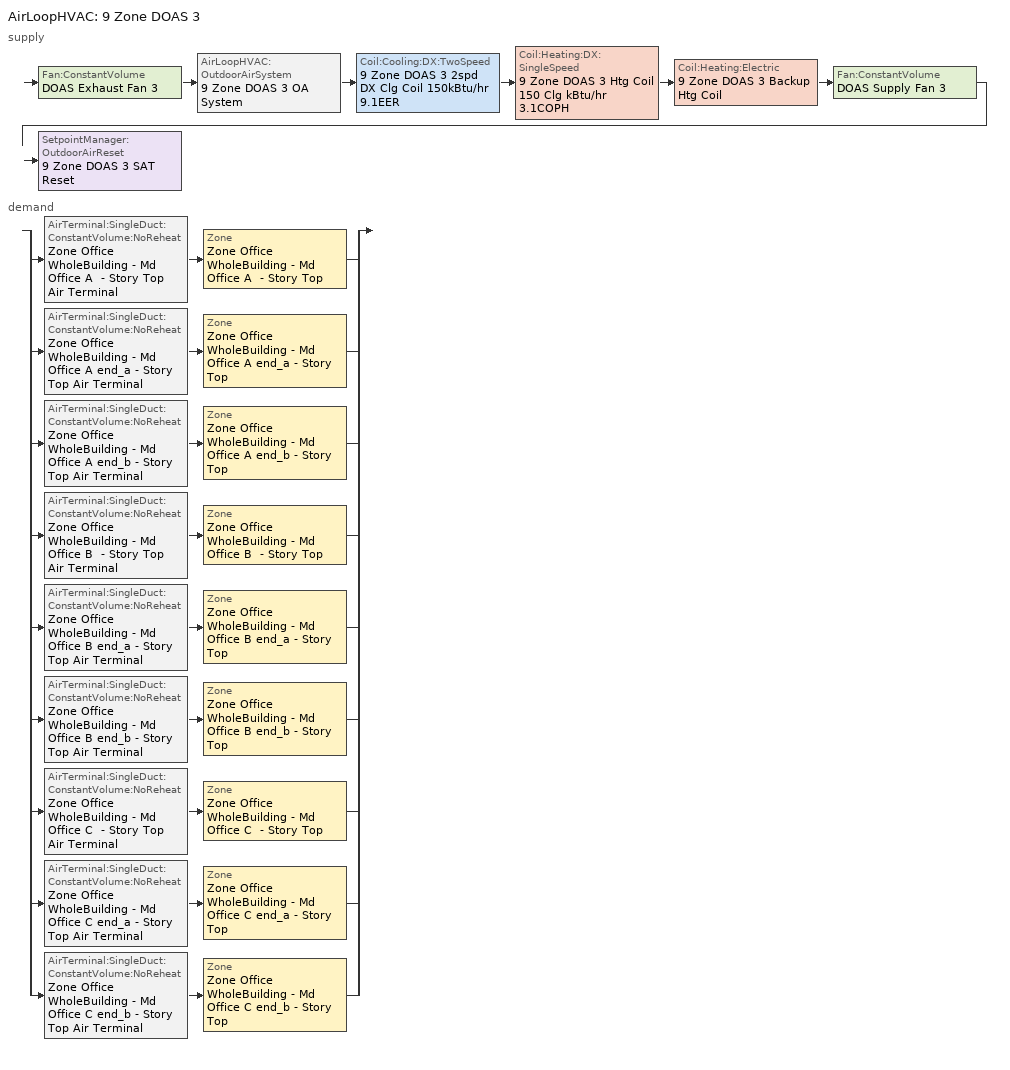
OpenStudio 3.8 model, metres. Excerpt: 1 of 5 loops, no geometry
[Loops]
AirLoopHVAC '9 Zone DOAS 3'
 supply: Fan:ConstantVolume 'DOAS Exhaust Fan 3' > AirLoopHVAC:OutdoorAirSystem '9 Zone DOAS 3 OA System' > Coil:Cooling:DX:TwoSpeed '9 Zone DOAS 3 2spd DX Clg Coil 150kBtu/hr 9.1EER' > Coil:Heating:DX:SingleSpeed '9 Zone DOAS 3 Htg Coil 150 Clg kBtu/hr 3.1COPH' > Coil:Heating:Electric '9 Zone DOAS 3 Backup Htg Coil' > Fan:ConstantVolume 'DOAS Supply Fan 3' > SetpointManager:OutdoorAirReset '9 Zone DOAS 3 SAT Reset'
 demand: split
  | AirTerminal:SingleDuct:ConstantVolume:NoReheat 'Zone Office WholeBuilding - Md Office A  - Story Top Air Terminal' > Zone 'Zone Office WholeBuilding - Md Office A  - Story Top'
  | AirTerminal:SingleDuct:ConstantVolume:NoReheat 'Zone Office WholeBuilding - Md Office A end_a - Story Top Air Terminal' > Zone 'Zone Office WholeBuilding - Md Office A end_a - Story Top'
  | AirTerminal:SingleDuct:ConstantVolume:NoReheat 'Zone Office WholeBuilding - Md Office A end_b - Story Top Air Terminal' > Zone 'Zone Office WholeBuilding - Md Office A end_b - Story Top'
  | AirTerminal:SingleDuct:ConstantVolume:NoReheat 'Zone Office WholeBuilding - Md Office B  - Story Top Air Terminal' > Zone 'Zone Office WholeBuilding - Md Office B  - Story Top'
  | AirTerminal:SingleDuct:ConstantVolume:NoReheat 'Zone Office WholeBuilding - Md Office B end_a - Story Top Air Terminal' > Zone 'Zone Office WholeBuilding - Md Office B end_a - Story Top'
  | AirTerminal:SingleDuct:ConstantVolume:NoReheat 'Zone Office WholeBuilding - Md Office B end_b - Story Top Air Terminal' > Zone 'Zone Office WholeBuilding - Md Office B end_b - Story Top'
  | AirTerminal:SingleDuct:ConstantVolume:NoReheat 'Zone Office WholeBuilding - Md Office C  - Story Top Air Terminal' > Zone 'Zone Office WholeBuilding - Md Office C  - Story Top'
  | AirTerminal:SingleDuct:ConstantVolume:NoReheat 'Zone Office WholeBuilding - Md Office C end_a - Story Top Air Terminal' > Zone 'Zone Office WholeBuilding - Md Office C end_a - Story Top'
  | AirTerminal:SingleDuct:ConstantVolume:NoReheat 'Zone Office WholeBuilding - Md Office C end_b - Story Top Air Terminal' > Zone 'Zone Office WholeBuilding - Md Office C end_b - Story Top'
[Sizing:Zone] Zone Cooling Design Supply Air Temperature Input Method=SupplyAirTemperature; Zone Cooling Design Supply Air Temperature {C}=12.7778; Zone Cooling Design Supply Air Temperature Difference {deltaC}=11.11; Zone Heating Design Supply Air Temperature Input Method=SupplyAirTemperature; Zone Heating Design Supply Air Temperature {C}=40; Zone Heating Design Supply Air Temperature Difference {deltaC}=11.11; Zone Cooling Design Supply Air Humidity Ratio {kg-H2O/kg-air}=0.0085; Zone Heating Design Supply Air Humidity Ratio {kg-H2O/kg-air}=0.008; Cooling Design Air Flow Method=DesignDay; Heating Design Air Flow Method=DesignDay; Account for Dedicated Outdoor Air System=Yes; Dedicated Outdoor Air System Control Strategy=NeutralSupplyAir; Dedicated Outdoor Air Low Setpoint Temperature for Design {C}=15.556; Dedicated Outdoor Air High Setpoint Temperature for Design {C}=21.111; Zone Load Sizing Method=Sensible Load Only No Latent Load; Zone Latent Cooling Design Supply Air Humidity Ratio Input Method=HumidityRatioDifference; Zone Cooling Design Supply Air Humidity Ratio Difference {kgWater/kgDryAir}=0.005; Zone Latent Heating Design Supply Air Humidity Ratio Input Method=HumidityRatioDifference; Zone Humidification Design Supply Air Humidity Ratio Difference {kgWater/kgDryAir}=0.005
Zone Office WholeBuilding - Md Office A end_a - Story Top; Zone Office WholeBuilding - Md Office B end_a - Story Top; Zone Office WholeBuilding - Md Office C end_a - Story Top; Zone Office WholeBuilding - Md Office A  - Story Top; Zone Office WholeBuilding - Md Office B  - Story Top; Zone Office WholeBuilding - Md Office C  - Story Top; Zone Office WholeBuilding - Md Office A end_b - Story Top; Zone Office WholeBuilding - Md Office B end_b - Story Top; Zone Office WholeBuilding - Md Office C end_b - Story Top
[Zone equipment]
Zone Office WholeBuilding - Md Office A end_a - Story Top: Zone Office WholeBuilding - Md Office A end_a - Story Top Air Terminal, Zone Office WholeBuilding - Md Office A end_a - Story Top VRF Terminal Unit
Zone Office WholeBuilding - Md Office B end_a - Story Top: Zone Office WholeBuilding - Md Office B end_a - Story Top Air Terminal, Zone Office WholeBuilding - Md Office B end_a - Story Top VRF Terminal Unit
Zone Office WholeBuilding - Md Office C end_a - Story Top: Zone Office WholeBuilding - Md Office C end_a - Story Top Air Terminal, Zone Office WholeBuilding - Md Office C end_a - Story Top VRF Terminal Unit
Zone Office WholeBuilding - Md Office A  - Story Top: Zone Office WholeBuilding - Md Office A  - Story Top Air Terminal, Zone Office WholeBuilding - Md Office A  - Story Top VRF Terminal Unit
Zone Office WholeBuilding - Md Office B  - Story Top: Zone Office WholeBuilding - Md Office B  - Story Top Air Terminal, Zone Office WholeBuilding - Md Office B  - Story Top VRF Terminal Unit
Zone Office WholeBuilding - Md Office C  - Story Top: Zone Office WholeBuilding - Md Office C  - Story Top Air Terminal, Zone Office WholeBuilding - Md Office C  - Story Top VRF Terminal Unit
Zone Office WholeBuilding - Md Office A end_b - Story Top: Zone Office WholeBuilding - Md Office A end_b - Story Top Air Terminal, Zone Office WholeBuilding - Md Office A end_b - Story Top VRF Terminal Unit
Zone Office WholeBuilding - Md Office B end_b - Story Top: Zone Office WholeBuilding - Md Office B end_b - Story Top Air Terminal, Zone Office WholeBuilding - Md Office B end_b - Story Top VRF Terminal Unit
Zone Office WholeBuilding - Md Office C end_b - Story Top: Zone Office WholeBuilding - Md Office C end_b - Story Top Air Terminal, Zone Office WholeBuilding - Md Office C end_b - Story Top VRF Terminal Unit
[AirLoopHVAC]
9 Zone DOAS 3: Availability Schedule=9 Zone DOAS 3 Occ Sch; Design Supply Air Flow Rate {m3/s}=1.7698; Design Return Air Flow Fraction of Supply Air Flow=1
[Sizing:System]
9 Zone DOAS 3: Type of Load to Size On=VentilationRequirement; Design Outdoor Air Flow Rate {m3/s}=1.7698; Central Heating Maximum System Air Flow Ratio=1; Preheat Design Temperature {C}=7; Preheat Design Humidity Ratio {kg-H2O/kg-Air}=0.008; Precool Design Temperature {C}=12.8; Precool Design Humidity Ratio {kg-H2O/kg-Air}=0.008; Central Cooling Design Supply Air Temperature {C}=15.5556; Central Heating Design Supply Air Temperature {C}=21.1111; Sizing Option=Coincident; 100% Outdoor Air in Cooling=Yes; 100% Outdoor Air in Heating=Yes; Central Cooling Design Supply Air Humidity Ratio {kg-H2O/kg-Air}=0.0085; System Outdoor Air Method=ZoneSum; Zone Maximum Outdoor Air Fraction=1; Cooling Supply Air Flow Rate Per Floor Area {m3/s-m2}=0.00996765; Cooling Fraction of Autosized Cooling Supply Air Flow Rate=1; Cooling Supply Air Flow Rate Per Unit Cooling Capacity {m3/s-W}=3.94755e-05; Heating Supply Air Flow Rate Per Floor Area {m3/s-m2}=0.00996765; Heating Fraction of Autosized Heating Supply Air Flow Rate=1; Heating Fraction of Autosized Cooling Supply Air Flow Rate=1; Heating Supply Air Flow Rate Per Unit Heating Capacity {m3/s-W}=3.15882e-05; Cooling Design Capacity Method=CoolingDesignCapacity; Cooling Design Capacity {W}=44132.68; Cooling Design Capacity Per Floor Area {W/m2}=234.7; Fraction of Autosized Cooling Design Capacity=1; Heating Design Capacity Method=HeatingDesignCapacity; Heating Design Capacity {W}=56056.08; Heating Design Capacity Per Floor Area {W/m2}=157; Fraction of Autosized Heating Design Capacity=1; Central Cooling Capacity Control Method=OnOff; Occupant Diversity=1
[Fan:ConstantVolume] Availability Schedule=Always On Discrete; Fan Total Efficiency=0.56875; Pressure Rise {Pa}=622.722; Maximum Flow Rate {m3/s}=1.7698; Motor Efficiency=0.875; Motor In Airstream Fraction=1
DOAS Supply Fan 3; DOAS Exhaust Fan 3
[Coil:Heating:Electric]
9 Zone DOAS 3 Backup Htg Coil: Availability Schedule=Always On Discrete; Efficiency=1; Nominal Capacity {W}=56056.1
[Coil:Heating:DX:SingleSpeed]
9 Zone DOAS 3 Htg Coil 150 Clg kBtu/hr 3.1COPH: Availability Schedule=Always On Discrete; Rated Total Heating Capacity {W}=43948.4; Rated COP {W/W}=3.361; Rated Air Flow Rate {m3/s}=1.7698; Rated Supply Fan Power Per Volume Flow Rate 2017 {W/(m3/s)}=773.3; Rated Supply Fan Power Per Volume Flow Rate 2023 {W/(m3/s)}=934.4; Total Heating Capacity Function of Temperature Curve=DXHEAT-NECB2011-REF-CAPFT; Total Heating Capacity Function of Flow Fraction Curve=DXHEAT-NECB2011-REF-CAPFFLOW; Energy Input Ratio Function of Temperature Curve=DXHEAT-NECB2011-REF-EIRFT; Energy Input Ratio Function of Flow Fraction Curve=DXHEAT-NECB2011-REF-EIRFFLOW; Part Load Fraction Correlation Curve=DXHEAT-NECB2011-REF-PLFFPLR; Defrost Energy Input Ratio Function of Temperature Curve=9 Zone DOAS 3 Htg Coil Defrost EIR Func of Temp Curve; Defrost Strategy=ReverseCycle; Defrost Control=OnDemand; Defrost Time Period Fraction=0.166667; Resistive Defrost Heater Capacity {W}=2000
[Coil:Cooling:DX:TwoSpeed]
9 Zone DOAS 3 2spd DX Clg Coil 150kBtu/hr 9.1EER: Availability Schedule=Always On Discrete; Rated High Speed Total Cooling Capacity {W}=43948.4; Rated High Speed Sensible Heat Ratio=0.701083; Rated High Speed COP {W/W}=3.16622; Rated High Speed Air Flow Rate {m3/s}=1.7698; Rated High Speed Evaporator Fan Power Per Volume Flow Rate 2017 {W/(m3/s)}=773.3; Rated High Speed Evaporator Fan Power Per Volume Flow Rate 2023 {W/(m3/s)}=934.4; Unit Internal Static Air Pressure {Pa}=773.3; Total Cooling Capacity Function of Temperature Curve=HPACCoolCapFT; Total Cooling Capacity Function of Flow Fraction Curve=HPACCoolCapFFF; Energy Input Ratio Function of Temperature Curve=HPACCOOLEIRFT; Energy Input Ratio Function of Flow Fraction Curve=HPACCOOLEIRFFF; Part Load Fraction Correlation Curve=HPACCOOLPLFFPLR; Rated Low Speed Total Cooling Capacity {W}=14648; Rated Low Speed Sensible Heat Ratio=0.69; Rated Low Speed COP {W/W}=3.16622; Rated Low Speed Air Flow Rate {m3/s}=0.589875; Rated Low Speed Evaporator Fan Power Per Volume Flow Rate 2017 {W/(m3/s)}=773.3; Rated Low Speed Evaporator Fan Power Per Volume Flow Rate 2023 {W/(m3/s)}=934.4; Low Speed Total Cooling Capacity Function of Temperature Curve=HPACCoolCapFT; Low Speed Energy Input Ratio Function of Temperature Curve=HPACCOOLEIRFT; Condenser Type=AirCooled; Minimum Outdoor Dry-Bulb Temperature for Compressor Operation {C}=-25; High Speed Evaporative Condenser Effectiveness=0.9; High Speed Evaporative Condenser Air Flow Rate {m3/s}=Autosize; High Speed Evaporative Condenser Pump Rated Power Consumption {W}=Autosize; Low Speed Evaporative Condenser Effectiveness=0.9; Low Speed Evaporative Condenser Air Flow Rate {m3/s}=Autosize; Low Speed Evaporative Condenser Pump Rated Power Consumption {W}=Autosize; Basin Heater Capacity {W/K}=0; Basin Heater Setpoint Temperature {C}=2
[Controller:OutdoorAir]
9 Zone DOAS 3 Outdoor Air Controller: Minimum Outdoor Air Flow Rate {m3/s}=1.7698; Maximum Outdoor Air Flow Rate {m3/s}=1.7698; Economizer Control Type=NoEconomizer; Economizer Control Action Type=ModulateFlow; Lockout Type=LockoutWithCompressor; Minimum Limit Type=FixedMinimum; Minimum Outdoor Air Schedule=Always On Discrete; Minimum Fraction of Outdoor Air Schedule=Always On Discrete; Controller Mechanical Ventilation=9 Zone DOAS 3 Mechanical Ventilation Controller; High Humidity Control=No; Heat Recovery Bypass Control Type=BypassWhenWithinEconomizerLimits; Economizer Operation Staging=InterlockedWithMechanicalCooling
[Controller:MechanicalVentilation]
9 Zone DOAS 3 Mechanical Ventilation Controller: Availability Schedule=Always On Discrete; System Outdoor Air Method=ZoneSum
[AirLoopHVAC:OutdoorAirSystem]
9 Zone DOAS 3 OA System: Controller=9 Zone DOAS 3 Outdoor Air Controller
[SetpointManager:OutdoorAirReset]
9 Zone DOAS 3 SAT Reset: Control Variable=Temperature; Setpoint at Outdoor Low Temperature {C}=21.1111; Outdoor Low Temperature {C}=12.7778; Setpoint at Outdoor High Temperature {C}=15.5556; Outdoor High Temperature {C}=21.1111; Setpoint Node or NodeList=9 Zone DOAS 3 Supply Outlet Node
[AirTerminal:SingleDuct:ConstantVolume:NoReheat] Availability Schedule=Always On Discrete
Name | Maximum Air Flow Rate {m3/s}
Zone Office WholeBuilding - Md Office A  - Story Top Air Terminal; Zone Office WholeBuilding - Md Office C  - Story Top Air Terminal | 0.172635
Zone Office WholeBuilding - Md Office A end_a - Story Top Air Terminal; Zone Office WholeBuilding - Md Office A end_b - Story Top Air Terminal; Zone Office WholeBuilding - Md Office C end_a - Story Top Air Terminal; Zone Office WholeBuilding - Md Office C end_b - Story Top Air Terminal | 0.0106188
Zone Office WholeBuilding - Md Office B  - Story Top Air Terminal | 1.23066
Zone Office WholeBuilding - Md Office B end_a - Story Top Air Terminal; Zone Office WholeBuilding - Md Office B end_b - Story Top Air Terminal | 0.0756985
[AirConditioner:VariableRefrigerantFlow]
9 Zone VRF System 3: Availability Schedule=Always On Discrete; Gross Rated Total Cooling Capacity {W}=299338; Gross Rated Cooling COP {W/W}=4.287; Minimum Outdoor Temperature in Cooling Mode {C}=-15; Maximum Outdoor Temperature in Cooling Mode {C}=50; Cooling Capacity Ratio Modifier Function of Low Temperature Curve=vrf_cool_cap_f_of_low_temp 3; Cooling Capacity Ratio Boundary Curve=vrf_cool_cap_ratio_boundary 3; Cooling Capacity Ratio Modifier Function of High Temperature Curve=vrf_cool_cap_f_of_high_temp 3; Cooling Energy Input Ratio Modifier Function of Low Temperature Curve=vrf_cool_eir_f_of_low_temp 6; Cooling Energy Input Ratio Boundary Curve=vrf_cool_eir_ratio_boundary 3; Cooling Energy Input Ratio Modifier Function of High Temperature Curve=vrf_cool_eir_f_of_high_temp 3; Cooling Energy Input Ratio Modifier Function of Low Part-Load Ratio Curve=vrf_cool_eir_f_of_low_temp 7; Cooling Energy Input Ratio Modifier Function of High Part-Load Ratio Curve=vrf_cooling_eir_high_plr 3; Cooling Combination Ratio Correction Factor Curve=vrf_cooling_comb_ratio 3; Cooling Part-Load Fraction Correlation Curve=vrf_cooling_cplffplr 3; Gross Rated Heating Capacity {W}=299338; Rated Heating Capacity Sizing Ratio {W/W}=1; Rated Heating COP {W/W}=4.147; Minimum Outdoor Temperature in Heating Mode {C}=-25; Maximum Outdoor Temperature in Heating Mode {C}=16.1; Heating Capacity Ratio Modifier Function of Low Temperature Curve=vrf_heat_cap_f_of_low_temp 3; Heating Capacity Ratio Boundary Curve=vrf_heat_cap_ratio_boundary 3; Heating Capacity Ratio Modifier Function of High Temperature Curve=vrf_heat_cap_f_of_high_temp 3; Heating Energy Input Ratio Modifier Function of Low Temperature Curve=vrf_heat_eir_f_of_low_temp 3; Heating Energy Input Ratio Boundary Curve=vrf_heat_eir_boundary 3; Heating Energy Input Ratio Modifier Function of High Temperature Curve=vrf_heat_eir_f_of_high_temp 3; Heating Performance Curve Outdoor Temperature Type=WetBulbTemperature; Heating Energy Input Ratio Modifier Function of Low Part-Load Ratio Curve=vrf_heating_eir_low_plr 3; Heating Energy Input Ratio Modifier Function of High Part-Load Ratio Curve=vrf_heating_eir_hi_plr 3; Heating Combination Ratio Correction Factor Curve=vrf_heating_comb_ratio 3; Heating Part-Load Fraction Correlation Curve=vrf_heating_cplffplr 3; Minimum Heat Pump Part-Load Ratio=0.25; Zone Name for Master Thermostat Location=Zone Office WholeBuilding - Md Office A  - Story Top; Master Thermostat Priority Control Type=LoadPriority; Heat Pump Waste Heat Recovery=Yes; Equivalent Piping Length used for Piping Correction Factor in Cooling Mode {m}=30.48; Vertical Height used for Piping Correction Factor {m}=10.668; Piping Correction Factor for Length in Cooling Mode Curve=Air Conditioner Variable Refrigerant Flow 1 CoolingLengthCorrectionFactor 3; Piping Correction Factor for Height in Cooling Mode Coefficient {1/m}=-0.000386; Equivalent Piping Length used for Piping Correction Factor in Heating Mode {m}=30.48; Piping Correction Factor for Height in Heating Mode Coefficient {1/m}=0; Crankcase Heater Power per Compressor {W}=15; Number of Compressors=3; Ratio of Compressor Size to Total Compressor Capacity {W/W}=0.33; Maximum Outdoor Dry-bulb Temperature for Crankcase Heater {C}=7; Defrost Strategy=ReverseCycle; Defrost Control=OnDemand; Defrost Energy Input Ratio Modifier Function of Temperature Curve=vrf_defrost_eir_f_of_temp 3; Defrost Time Period Fraction=0.058333; Resistive Defrost Heater Capacity {W}=1e-07; Maximum Outdoor Dry-bulb Temperature for Defrost Operation {C}=7; Water Condenser Volume Flow Rate {m3/s}=autosize; Evaporative Condenser Effectiveness=0.9; Evaporative Condenser Air Flow Rate {m3/s}=34.1245; Evaporative Condenser Pump Rated Power Consumption {W}=1276.97; Basin Heater Capacity {W/K}=0; Basin Heater Setpoint Temperature {C}=2; Fuel Type=Electricity; Minimum Outdoor Temperature in Heat Recovery Mode {C}=-10; Maximum Outdoor Temperature in Heat Recovery Mode {C}=27.2; Initial Heat Recovery Cooling Capacity Fraction {W/W}=0.5; Heat Recovery Cooling Capacity Time Constant {hr}=0.083; Initial Heat Recovery Cooling Energy Fraction {W/W}=1; Heat Recovery Cooling Energy Time Constant {hr}=0; Initial Heat Recovery Heating Capacity Fraction {W/W}=0.5; Heat Recovery Heating Capacity Time Constant {hr}=0.083; Initial Heat Recovery Heating Energy Fraction {W/W}=0.5; Heat Recovery Heating Energy Time Constant {hr}=0
[ZoneHVAC:TerminalUnit:VariableRefrigerantFlow] Terminal Unit Availability schedule=Always On Discrete; Supply Air Fan Operating Mode Schedule=Always Off Discrete; Supply Air Fan Placement=DrawThrough; Zone Terminal Unit On Parasitic Electric Energy Use {W}=30; Zone Terminal Unit Off Parasitic Electric Energy Use {W}=20; Rated Total Heating Capacity Sizing Ratio {W/W}=1; Maximum Supply Air Temperature from Supplemental Heater {C}=Autosize; Maximum Outdoor Dry-Bulb Temperature for Supplemental Heater Operation {C}=21
Name | Supply Air Flow Rate During Cooling Operation {m3/s} | Supply Air Flow Rate When No Cooling is Needed {m3/s} | Supply Air Flow Rate During Heating Operation {m3/s} | Supply Air Flow Rate When No Heating is Needed {m3/s} | Outdoor Air Flow Rate During Cooling Operation {m3/s} | Outdoor Air Flow Rate During Heating Operation {m3/s} | Outdoor Air Flow Rate When No Cooling or Heating is Needed {m3/s} | Supply Air Fan | Cooling Coil | Heating Coil
Zone Office WholeBuilding - Md Office A  - Story Top VRF Terminal Unit | 1.59848 | 1.59848 | 1.59848 | 1.59848 | 0.172635 | 0.172635 | 0.172635 | Zone Office WholeBuilding - Md Office A  - Story Top VRF Unit Cycling Fan | Zone HVAC Terminal Unit Variable Refrigerant Flow 1 Cooling Coil 27 | Zone HVAC Terminal Unit Variable Refrigerant Flow 1 Heating Coil 27
Zone Office WholeBuilding - Md Office A end_a - Story Top VRF Terminal Unit | 0.174256 | 0.174256 | 0.174256 | 0.174256 | 0.0106188 | 0.0106188 | 0.0106188 | Zone Office WholeBuilding - Md Office A end_a - Story Top VRF Unit Cycling Fan | Zone HVAC Terminal Unit Variable Refrigerant Flow 1 Cooling Coil 28 | Zone HVAC Terminal Unit Variable Refrigerant Flow 1 Heating Coil 28
Zone Office WholeBuilding - Md Office A end_b - Story Top VRF Terminal Unit | 0.148486 | 0.148486 | 0.148486 | 0.148486 | 0.0106188 | 0.0106188 | 0.0106188 | Zone Office WholeBuilding - Md Office A end_b - Story Top VRF Unit Cycling Fan | Zone HVAC Terminal Unit Variable Refrigerant Flow 1 Cooling Coil 29 | Zone HVAC Terminal Unit Variable Refrigerant Flow 1 Heating Coil 29
Zone Office WholeBuilding - Md Office B  - Story Top VRF Terminal Unit | 6.93088 | 6.93088 | 6.93088 | 6.93088 | 1.23066 | 1.23066 | 1.23066 | Zone Office WholeBuilding - Md Office B  - Story Top VRF Unit Cycling Fan | Zone HVAC Terminal Unit Variable Refrigerant Flow 1 Cooling Coil 30 | Zone HVAC Terminal Unit Variable Refrigerant Flow 1 Heating Coil 30
Zone Office WholeBuilding - Md Office B end_a - Story Top VRF Terminal Unit | 0.929289 | 0.929289 | 0.929289 | 0.929289 | 0.0756985 | 0.0756985 | 0.0756985 | Zone Office WholeBuilding - Md Office B end_a - Story Top VRF Unit Cycling Fan | Zone HVAC Terminal Unit Variable Refrigerant Flow 1 Cooling Coil 31 | Zone HVAC Terminal Unit Variable Refrigerant Flow 1 Heating Coil 31
Zone Office WholeBuilding - Md Office B end_b - Story Top VRF Terminal Unit | 0.856161 | 0.856161 | 0.856161 | 0.856161 | 0.0756985 | 0.0756985 | 0.0756985 | Zone Office WholeBuilding - Md Office B end_b - Story Top VRF Unit Cycling Fan | Zone HVAC Terminal Unit Variable Refrigerant Flow 1 Cooling Coil 32 | Zone HVAC Terminal Unit Variable Refrigerant Flow 1 Heating Coil 32
Zone Office WholeBuilding - Md Office C  - Story Top VRF Terminal Unit | 2.3131 | 2.3131 | 2.3131 | 2.3131 | 0.172635 | 0.172635 | 0.172635 | Zone Office WholeBuilding - Md Office C  - Story Top VRF Unit Cycling Fan | Zone HVAC Terminal Unit Variable Refrigerant Flow 1 Cooling Coil 33 | Zone HVAC Terminal Unit Variable Refrigerant Flow 1 Heating Coil 33
Zone Office WholeBuilding - Md Office C end_a - Story Top VRF Terminal Unit | 0.185913 | 0.185913 | 0.185913 | 0.185913 | 0.0106188 | 0.0106188 | 0.0106188 | Zone Office WholeBuilding - Md Office C end_a - Story Top VRF Unit Cycling Fan | Zone HVAC Terminal Unit Variable Refrigerant Flow 1 Cooling Coil 34 | Zone HVAC Terminal Unit Variable Refrigerant Flow 1 Heating Coil 34
Zone Office WholeBuilding - Md Office C end_b - Story Top VRF Terminal Unit | 0.203917 | 0.203917 | 0.203917 | 0.203917 | 0.0106188 | 0.0106188 | 0.0106188 | Zone Office WholeBuilding - Md Office C end_b - Story Top VRF Unit Cycling Fan | Zone HVAC Terminal Unit Variable Refrigerant Flow 1 Cooling Coil 35 | Zone HVAC Terminal Unit Variable Refrigerant Flow 1 Heating Coil 35
[Coil:Cooling:DX:VariableRefrigerantFlow] Availability Schedule=Always On Discrete
Name | Rated Total Cooling Capacity {W} | Rated Sensible Heat Ratio | Rated Air Flow Rate {m3/s} | Cooling Capacity Ratio Modifier Function of Temperature Curve | Cooling Capacity Modifier Curve Function of Flow Fraction
Zone HVAC Terminal Unit Variable Refrigerant Flow 1 Cooling Coil 27 | 33968.8 | 0.75339 | 1.59848 | VRFTUCoolCapFT 27 | VRFACCoolCapFFF 27
Zone HVAC Terminal Unit Variable Refrigerant Flow 1 Cooling Coil 28 | 3485.53 | 0.776265 | 0.174256 | VRFTUCoolCapFT 28 | VRFACCoolCapFFF 28
Zone HVAC Terminal Unit Variable Refrigerant Flow 1 Cooling Coil 29 | 3009.81 | 0.771246 | 0.148486 | VRFTUCoolCapFT 29 | VRFACCoolCapFFF 29
Zone HVAC Terminal Unit Variable Refrigerant Flow 1 Cooling Coil 30 | 170350 | 0.704615 | 6.93088 | VRFTUCoolCapFT 30 | VRFACCoolCapFFF 30
Zone HVAC Terminal Unit Variable Refrigerant Flow 1 Cooling Coil 31 | 18088.3 | 0.786669 | 0.929289 | VRFTUCoolCapFT 31 | VRFACCoolCapFFF 31
Zone HVAC Terminal Unit Variable Refrigerant Flow 1 Cooling Coil 32 | 17741.9 | 0.762689 | 0.856161 | VRFTUCoolCapFT 32 | VRFACCoolCapFFF 32
Zone HVAC Terminal Unit Variable Refrigerant Flow 1 Cooling Coil 33 | 44924.2 | 0.788362 | 2.3131 | VRFTUCoolCapFT 33 | VRFACCoolCapFFF 33
Zone HVAC Terminal Unit Variable Refrigerant Flow 1 Cooling Coil 34 | 3750.55 | 0.77268 | 0.185913 | VRFTUCoolCapFT 34 | VRFACCoolCapFFF 34
Zone HVAC Terminal Unit Variable Refrigerant Flow 1 Cooling Coil 35 | 4018.28 | 0.781849 | 0.203917 | VRFTUCoolCapFT 35 | VRFACCoolCapFFF 35
[Coil:Heating:DX:VariableRefrigerantFlow] Availability Schedule=Always On Discrete
Name | Rated Total Heating Capacity {W} | Rated Air Flow Rate {m3/s} | Heating Capacity Ratio Modifier Function of Temperature Curve | Heating Capacity Modifier Function of Flow Fraction Curve
Zone HVAC Terminal Unit Variable Refrigerant Flow 1 Heating Coil 27 | 33968.8 | 1.59848 | Coil Heating DX Variable Refrigerant Flow 1 VRFTUHeatCAPFT 27 | Coil Heating DX Variable Refrigerant Flow 1 VRFACCoolCapFFF 27
Zone HVAC Terminal Unit Variable Refrigerant Flow 1 Heating Coil 28 | 3485.53 | 0.174256 | Coil Heating DX Variable Refrigerant Flow 1 VRFTUHeatCAPFT 28 | Coil Heating DX Variable Refrigerant Flow 1 VRFACCoolCapFFF 28
Zone HVAC Terminal Unit Variable Refrigerant Flow 1 Heating Coil 29 | 3009.81 | 0.148486 | Coil Heating DX Variable Refrigerant Flow 1 VRFTUHeatCAPFT 29 | Coil Heating DX Variable Refrigerant Flow 1 VRFACCoolCapFFF 29
Zone HVAC Terminal Unit Variable Refrigerant Flow 1 Heating Coil 30 | 170350 | 6.93088 | Coil Heating DX Variable Refrigerant Flow 1 VRFTUHeatCAPFT 30 | Coil Heating DX Variable Refrigerant Flow 1 VRFACCoolCapFFF 30
Zone HVAC Terminal Unit Variable Refrigerant Flow 1 Heating Coil 31 | 18088.3 | 0.929289 | Coil Heating DX Variable Refrigerant Flow 1 VRFTUHeatCAPFT 31 | Coil Heating DX Variable Refrigerant Flow 1 VRFACCoolCapFFF 31
Zone HVAC Terminal Unit Variable Refrigerant Flow 1 Heating Coil 32 | 17741.9 | 0.856161 | Coil Heating DX Variable Refrigerant Flow 1 VRFTUHeatCAPFT 32 | Coil Heating DX Variable Refrigerant Flow 1 VRFACCoolCapFFF 32
Zone HVAC Terminal Unit Variable Refrigerant Flow 1 Heating Coil 33 | 44924.2 | 2.3131 | Coil Heating DX Variable Refrigerant Flow 1 VRFTUHeatCAPFT 33 | Coil Heating DX Variable Refrigerant Flow 1 VRFACCoolCapFFF 33
Zone HVAC Terminal Unit Variable Refrigerant Flow 1 Heating Coil 34 | 3750.55 | 0.185913 | Coil Heating DX Variable Refrigerant Flow 1 VRFTUHeatCAPFT 34 | Coil Heating DX Variable Refrigerant Flow 1 VRFACCoolCapFFF 34
Zone HVAC Terminal Unit Variable Refrigerant Flow 1 Heating Coil 35 | 4018.28 | 0.203917 | Coil Heating DX Variable Refrigerant Flow 1 VRFTUHeatCAPFT 35 | Coil Heating DX Variable Refrigerant Flow 1 VRFACCoolCapFFF 35
[Fan:OnOff] Availability Schedule=Always On Discrete; Fan Total Efficiency=0.1595; Pressure Rise {Pa}=300; Motor Efficiency=0.29; Motor In Airstream Fraction=1
Name | Maximum Flow Rate {m3/s} | Fan Power Ratio Function of Speed Ratio Curve | Fan Efficiency Ratio Function of Speed Ratio Curve
Zone Office WholeBuilding - Md Office A  - Story Top VRF Unit Cycling Fan | 1.59848 | Fan On Off Power Curve 27 | Fan On Off Efficiency Curve 27
Zone Office WholeBuilding - Md Office A end_a - Story Top VRF Unit Cycling Fan | 0.174256 | Fan On Off Power Curve 28 | Fan On Off Efficiency Curve 28
Zone Office WholeBuilding - Md Office A end_b - Story Top VRF Unit Cycling Fan | 0.148486 | Fan On Off Power Curve 29 | Fan On Off Efficiency Curve 29
Zone Office WholeBuilding - Md Office B  - Story Top VRF Unit Cycling Fan | 6.93088 | Fan On Off Power Curve 30 | Fan On Off Efficiency Curve 30
Zone Office WholeBuilding - Md Office B end_a - Story Top VRF Unit Cycling Fan | 0.929289 | Fan On Off Power Curve 31 | Fan On Off Efficiency Curve 31
Zone Office WholeBuilding - Md Office B end_b - Story Top VRF Unit Cycling Fan | 0.856161 | Fan On Off Power Curve 32 | Fan On Off Efficiency Curve 32
Zone Office WholeBuilding - Md Office C  - Story Top VRF Unit Cycling Fan | 2.3131 | Fan On Off Power Curve 33 | Fan On Off Efficiency Curve 33
Zone Office WholeBuilding - Md Office C end_a - Story Top VRF Unit Cycling Fan | 0.185913 | Fan On Off Power Curve 34 | Fan On Off Efficiency Curve 34
Zone Office WholeBuilding - Md Office C end_b - Story Top VRF Unit Cycling Fan | 0.203917 | Fan On Off Power Curve 35 | Fan On Off Efficiency Curve 35
[Schedule:Ruleset]
9 Zone DOAS 3 Occ Sch: Default Day Schedule=9 Zone DOAS 3 Occ Sch Default; Summer Design Day Schedule=9 Zone DOAS 3 Occ Sch Summer Design Day; Winter Design Day Schedule=9 Zone DOAS 3 Occ Sch Winter Design Day
[Schedule:Day]
9 Zone DOAS 3 Occ Sch Default: 7, 0, 0, 18, 0, 1, 24, 0, 0
9 Zone DOAS 3 Occ Sch Winter Design Day; 9 Zone DOAS 3 Occ Sch Summer Design Day: 24, 0, 1
9 Zone DOAS 3 Occ Sch Saturday: 9, 30, 0, 13, 15, 1, 24, 0, 0
9 Zone DOAS 3 Occ Sch Sunday: 24, 0, 0
[Schedule:Rule] Schedule Ruleset=9 Zone DOAS 3 Occ Sch; Date Specification Type=DateRange; Start Month=1; Start Day=1; End Month=12; End Day=31
Name | Rule Order | Day Schedule | Apply Saturday | Apply Sunday
9 Zone DOAS 3 Occ Sch Saturday Rule | 1 | 9 Zone DOAS 3 Occ Sch Saturday | Yes
9 Zone DOAS 3 Occ Sch Sunday Rule | 0 | 9 Zone DOAS 3 Occ Sch Sunday |  | Yes
[Schedule:Constant]
Name | Value
Always On Discrete | 1
Always Off Discrete | 0
[Curve:Biquadratic]
Name | Coefficient1 Constant | Coefficient2 x | Coefficient3 x**2 | Coefficient4 y | Coefficient5 y**2 | Coefficient6 x*y | Minimum Value of x | Maximum Value of x | Minimum Value of y | Maximum Value of y | Minimum Curve Output | Maximum Curve Output
9 Zone DOAS 3 Htg Coil Defrost EIR Func of Temp Curve; HPACCOOLEIRFT | 0.297145 | 0.0430933 | -0.000748766 | 0.00597727 | 0.000482112 | -0.000956448 | 12.77778 | 23.88889 | 21.11111 | 46.11111
Air Conditioner Variable Refrigerant Flow 1 CoolingLengthCorrectionFactor 3 | 2.03882 | -0.00242606 | 3.5512e-06 | -1.68581 | 0.668703 | -4.5706e-05 | 7.62 | 182.88 | 0.8 | 1.5
vrf_cool_cap_f_of_low_temp 3 | -1.69653 | 0.207248 | -0.00343146 | 0.0163816 | -6.73872e-05 | -0.000849848 | 13.9 | 23.9 | -5 | 43.3 | 0.59 | 1.33
vrf_cool_cap_f_of_high_temp 3 | 0.686736 | 0.0207631 | 0.0005447 | -0.0016218 | -4.259e-07 | -0.0003392 | 15 | 24 | 16 | 43
vrf_cool_eir_f_of_low_temp 6 | -1.61908 | 0.185965 | -0.0038961 | -0.00901995 | 0.0003034 | 0.000476049 | 13.9 | 23.9 | -5 | 43.3 | 0.27 | 1.15
vrf_cool_eir_f_of_high_temp 3 | -1.43951 | 0.161985 | -0.00349118 | 0.0269443 | 0.000134616 | -0.000671494 | 15 | 23.9 | 16.8 | 43.3
vrf_heat_cap_f_of_low_temp 3 | 0.98322 | 0.0157168 | -0.000835032 | 0.0522939 | -0.000531556 | -0.00190606 | 16.1 | 23.9 | -25 | 13.3 | 0.515152 | 1.2
vrf_heat_cap_f_of_high_temp 3 | 2.58599 | -0.0953227 | 0.000955329 | 0 | 0 | 0 | 21.1 | 27.2 | -944 | 15
vrf_heat_eir_f_of_low_temp 3 | 0.75683 | 0.04575 | -0.00136357 | 0.0554885 | -0.00120701 | -0.00303329 | 16.1 | 23.9 | -25 | 13.3 | 0.7 | 1.184
vrf_heat_eir_f_of_high_temp 3 | 1.38857 | -0.0229771 | 0.000537274 | -0.0273937 | 0.000403043 | -5.9786e-05 | 21.1 | 27.2 | 0 | 1
vrf_defrost_eir_f_of_temp 3 | -1.61908 | 0.185965 | -0.0038961 | -0.00901995 | 0.0003034 | 0.000476049 | 13.9 | 23.9 | -5 | 50 | 0.27 | 1.155
VRFTUCoolCapFT 27; VRFTUCoolCapFT 28; VRFTUCoolCapFT 29; VRFTUCoolCapFT 30; VRFTUCoolCapFT 31; VRFTUCoolCapFT 32; VRFTUCoolCapFT 33; VRFTUCoolCapFT 34; VRFTUCoolCapFT 35 | 0.0585884 | 0.0587397 | -0.000210275 | 0.010937 | -0.000121955 | -0.000524662 | 15 | 23.89 | 20 | 43.33 | 0.8083 | 1.2583
Coil Heating DX Variable Refrigerant Flow 1 VRFTUHeatCAPFT 27; Coil Heating DX Variable Refrigerant Flow 1 VRFTUHeatCAPFT 28; Coil Heating DX Variable Refrigerant Flow 1 VRFTUHeatCAPFT 29; Coil Heating DX Variable Refrigerant Flow 1 VRFTUHeatCAPFT 30; Coil Heating DX Variable Refrigerant Flow 1 VRFTUHeatCAPFT 31; Coil Heating DX Variable Refrigerant Flow 1 VRFTUHeatCAPFT 32; Coil Heating DX Variable Refrigerant Flow 1 VRFTUHeatCAPFT 33; Coil Heating DX Variable Refrigerant Flow 1 VRFTUHeatCAPFT 34; Coil Heating DX Variable Refrigerant Flow 1 VRFTUHeatCAPFT 35 | 0.375444 | 0.0668191 | -0.00194171 | 0.0442618 | -0.000400958 | -0.00148198 | 21.11 | 27.22 | -15 | 18.33 | 0.6074 | 1
HPACCoolCapFT | 0.766956 | 0.0107756 | -4.14703e-05 | 0.00134961 | -0.000261144 | 0.000457488 | 12.77778 | 23.88889 | 21.11111 | 46.11111
[Curve:Cubic]
Name | Coefficient1 Constant | Coefficient2 x | Coefficient3 x**2 | Coefficient4 x**3 | Minimum Value of x | Maximum Value of x | Minimum Curve Output | Maximum Curve Output
vrf_cool_cap_ratio_boundary 3 | 25.73 | -0.0315004 | -0.014166 | 0 | 11 | 30
vrf_cool_eir_ratio_boundary 3 | 25.7347 | -0.0315004 | -0.014166 | 0 | 15 | 24
vrf_cool_eir_f_of_low_temp 7 | 0.0734992 | 0.334783 | 0.591613 | 0 | 0.25 | 1 | 0 | 1
vrf_cooling_eir_high_plr 3; vrf_heating_eir_hi_plr 3 | 1 | 0 | 0 | 0 | 1 | 1.5
vrf_cooling_comb_ratio 3 | 0.24034 | -0.21873 | 1.97941 | -1.02636 | 0.5 | 2 | 0.5 | 1.056
vrf_cooling_cplffplr 3; vrf_heating_cplffplr 3 | 0.85 | 0.15 | 0 | 0 | 1 | 1
vrf_heat_cap_ratio_boundary 3; vrf_heat_eir_boundary 3 | 58.577 | -3.0255 | 0.0193 | 0 | 15 | 23.9
vrf_heating_eir_low_plr 3 | 0.0724907 | 0.65819 | 0.26926 | 0 | 0.25 | 1 | 0 | 1
vrf_heating_comb_ratio 3 | 0.62115 | -1.55798 | 3.36817 | -1.4224 | 0.5 | 2 | 0.5 | 1.155
Fan On Off Efficiency Curve 27; Fan On Off Efficiency Curve 28; Fan On Off Efficiency Curve 29; Fan On Off Efficiency Curve 30; Fan On Off Efficiency Curve 31; Fan On Off Efficiency Curve 32; Fan On Off Efficiency Curve 33; Fan On Off Efficiency Curve 34; Fan On Off Efficiency Curve 35 | 1 | 0 | 0 | 0 | 0 | 1
DXHEAT-NECB2011-REF-CAPFT | 0.729 | 0.0319 | 0.000136 | -8.75e-06 | -20 | 20
DXHEAT-NECB2011-REF-CAPFFLOW | 0.84 | 0.16 | 0 | 0 | 0.5 | 1.5
DXHEAT-NECB2011-REF-EIRFT | 1.2183 | -0.03612 | 0.00142 | -2.68e-05 | -20 | 20
DXHEAT-NECB2011-REF-PLFFPLR | 0.3696 | 2.3362 | -2.9577 | 1.2596 | 0.7 | 1
[Curve:Quadratic]
Name | Coefficient1 Constant | Coefficient2 x | Coefficient3 x**2 | Minimum Value of x | Maximum Value of x
VRFACCoolCapFFF 27; Coil Heating DX Variable Refrigerant Flow 1 VRFACCoolCapFFF 27; VRFACCoolCapFFF 28; Coil Heating DX Variable Refrigerant Flow 1 VRFACCoolCapFFF 28; VRFACCoolCapFFF 29; Coil Heating DX Variable Refrigerant Flow 1 VRFACCoolCapFFF 29; VRFACCoolCapFFF 30; Coil Heating DX Variable Refrigerant Flow 1 VRFACCoolCapFFF 30; VRFACCoolCapFFF 31; Coil Heating DX Variable Refrigerant Flow 1 VRFACCoolCapFFF 31; VRFACCoolCapFFF 32; Coil Heating DX Variable Refrigerant Flow 1 VRFACCoolCapFFF 32; VRFACCoolCapFFF 33; Coil Heating DX Variable Refrigerant Flow 1 VRFACCoolCapFFF 33; VRFACCoolCapFFF 34; Coil Heating DX Variable Refrigerant Flow 1 VRFACCoolCapFFF 34; VRFACCoolCapFFF 35; Coil Heating DX Variable Refrigerant Flow 1 VRFACCoolCapFFF 35; HPACCoolCapFFF | 0.8 | 0.2 | 0 | 0.5 | 1.5
DXHEAT-NECB2011-REF-EIRFFLOW | 1.3824 | -0.4336 | 0.0512 | 0 | 1
HPACCOOLEIRFFF | 1.156 | -0.1816 | 0.0256 | 0.5 | 1.5
HPACCOOLPLFFPLR | 0.85 | 0.15 | 0 | 0 | 1
[Curve:Exponent] Coefficient1 Constant=1; Coefficient2 Constant=0; Coefficient3 Constant=0; Minimum Value of x=0; Maximum Value of x=1
Fan On Off Power Curve 27; Fan On Off Power Curve 28; Fan On Off Power Curve 29; Fan On Off Power Curve 30; Fan On Off Power Curve 31; Fan On Off Power Curve 32; Fan On Off Power Curve 33; Fan On Off Power Curve 34; Fan On Off Power Curve 35
